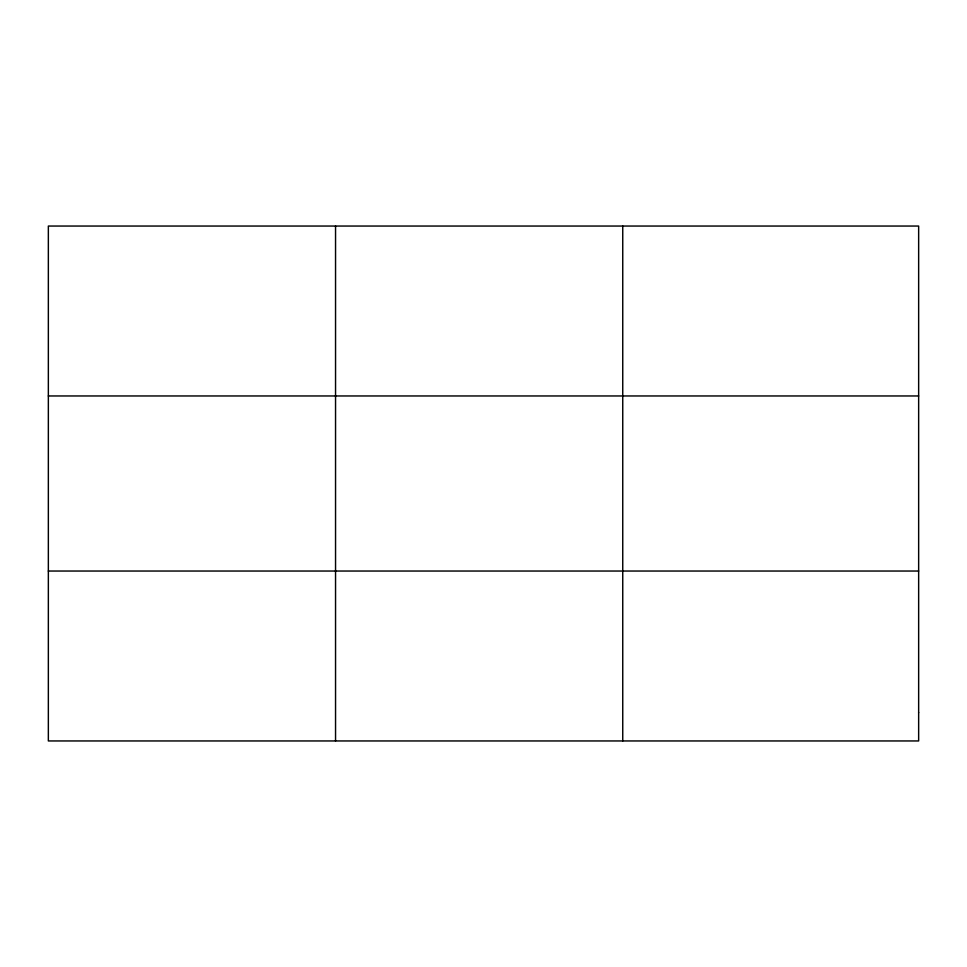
<?xml version="1.0" encoding="UTF-8"?>
<svg xmlns="http://www.w3.org/2000/svg" width="967" height="967" viewBox="0 0 967 967"><rect width="100%" height="100%" fill="white"/><g stroke="black" fill="none" stroke-linecap="round" stroke-linejoin="round"><path stroke-width="1.45" d="M335.549 740.952L335.549 226.048M622.748 740.952L622.748 226.048M48.35 395.962L918.65 395.962M48.35 571.038L918.65 571.038M918.65 712.631L918.65 740.952L48.35 740.952L48.35 226.048L918.65 226.048L918.65 712.631"/></g></svg>
